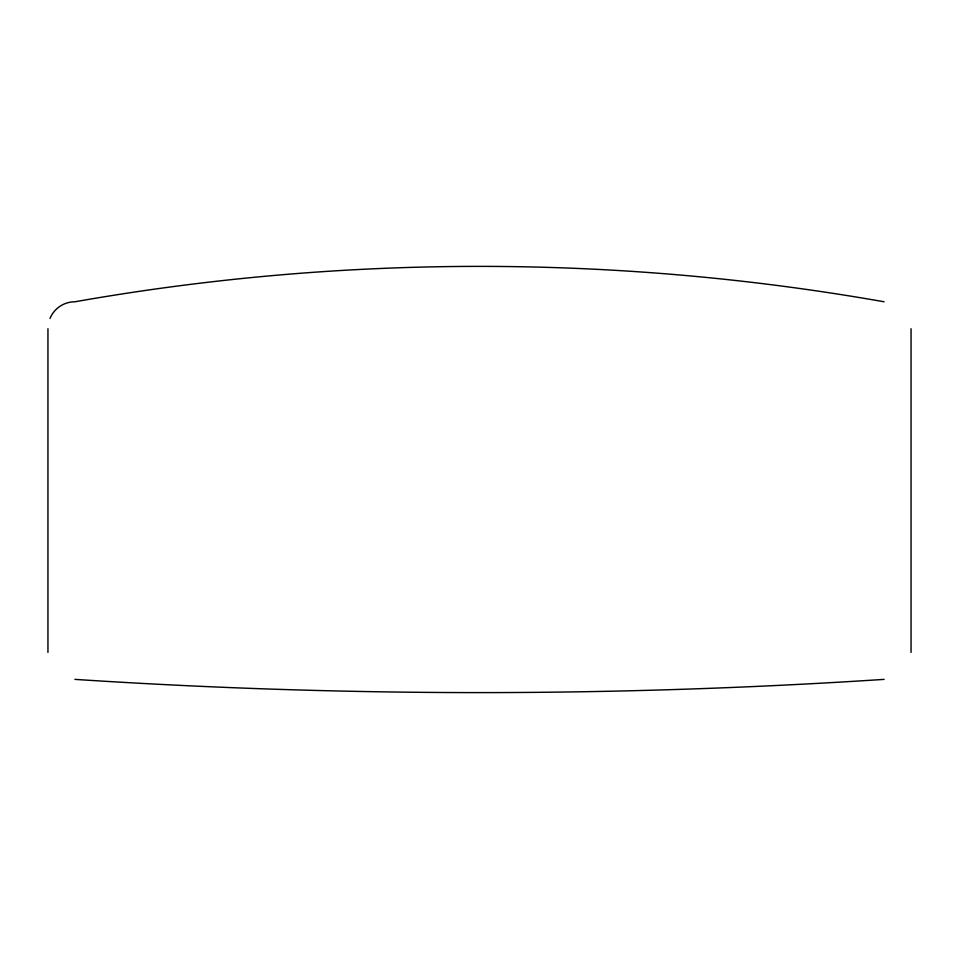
<?xml version="1.0" encoding="UTF-8"?>
<svg xmlns="http://www.w3.org/2000/svg" width="959" height="959" viewBox="0 0 959 959"><rect width="100%" height="100%" fill="white"/><g stroke="black" fill="none" stroke-linecap="round" stroke-linejoin="round"><path stroke-width="1.44" d="M884.078 679.38C614.743 697.013 344.257 697.013 74.922 679.38M911.05 328.745L911.05 652.408M47.95 328.745L47.95 652.408M884.078 301.773A2329.879 2329.879 0 0 0 74.922 301.773A26.972 26.972 0 0 0 50 318.424"/></g></svg>
